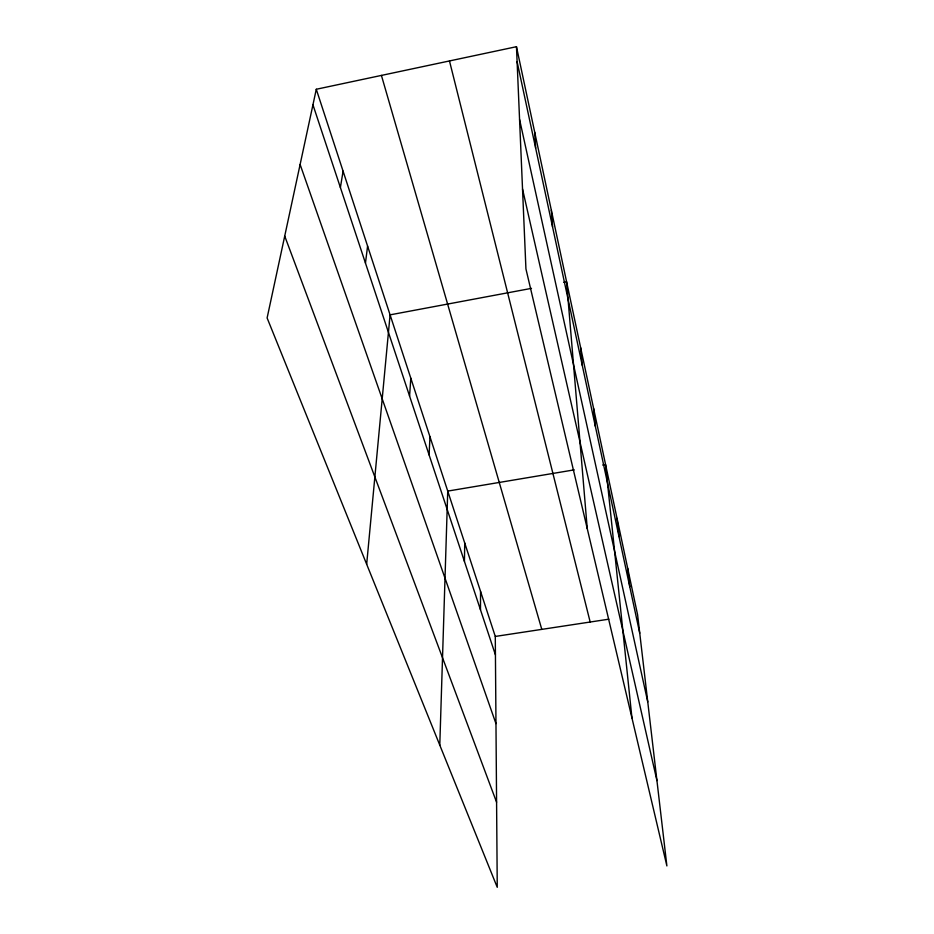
<?xml version="1.0" encoding="UTF-8"?>
<svg xmlns="http://www.w3.org/2000/svg" width="934" height="934" viewBox="0 0 934 934"><rect width="100%" height="100%" fill="white"/><g stroke="black" fill="none" stroke-linecap="round" stroke-linejoin="round"><path stroke-width="1.4" d="M480.485 609.797L480.543 591.374M464.432 561.427L464.735 543.051M439.786 745.134L447.736 491.097L574.258 469.86M429.091 454.905L429.967 436.785M409.582 396.086L410.808 378.223M366.665 564.253L390.085 314.851L531.493 288.361M365.463 263.096L367.587 246.074M340.396 187.547L343.082 171.167M316.287 89.267L267.112 317.957L497.25 887.3L495.289 636.439L316.287 89.267L516.467 46.7L637.607 614.817L666.888 865.935L525.935 268.922L516.467 46.7M563.786 282.313L566.588 281.776L587.252 528.609M602.722 465.074L605.571 464.595L631.944 717.942M495.289 636.439L608.863 619.184M284.718 236.068L496.584 802.213M300.118 164.489L495.966 723.628M312.948 104.806L495.429 654.862M381.422 75.42L541.79 629.376M449.476 60.944L590.171 622.021M522.526 189.03L656.941 780.614M519.573 119.482L647.764 701.936M517.109 61.714L639.743 633.205M627.683 568.292L629.761 586.669M617.035 518.358L619.032 536.653M593.58 408.345L595.355 426.313M580.621 347.6L582.244 365.264M551.34 210.243L552.566 226.939M534.692 132.184L535.661 148.156"/></g></svg>
